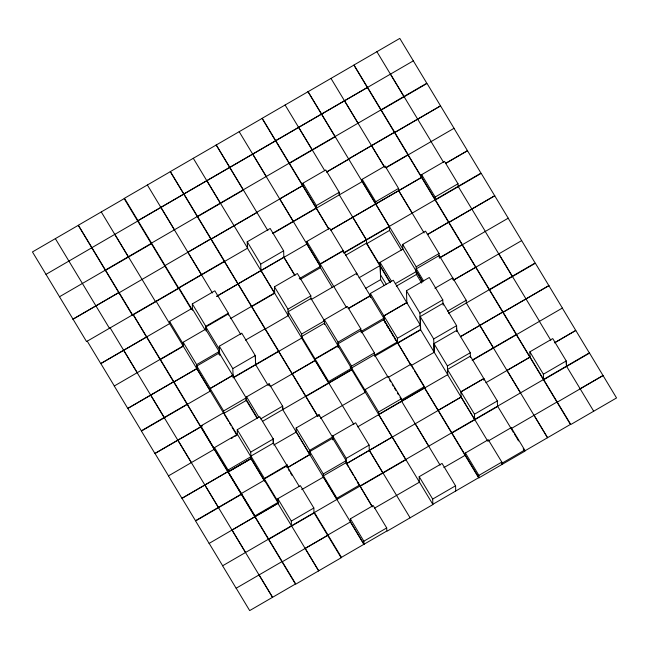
<?xml version="1.0" encoding="UTF-8"?>
<svg xmlns="http://www.w3.org/2000/svg" width="649" height="649" viewBox="0 0 649 649"><rect width="100%" height="100%" fill="white"/><g stroke="black" fill="none" stroke-linecap="round" stroke-linejoin="round"><path stroke-width="0.97" d="M138.01 220.636L183.764 194.075M229.681 167.369L183.927 193.937L197.45 216.377L289.105 163.24M229.819 167.353L275.574 140.784M321.49 114.078L275.736 140.646L289.259 163.094L380.906 109.941M321.628 114.054L367.375 87.493L275.711 140.736L262.188 118.288L353.892 65.111L407.921 154.77L385.912 167.539M413.332 60.852L367.521 87.437L353.989 64.989L399.8 38.405L426.815 83.226L381.068 109.795L367.537 87.355M137.994 220.725L183.805 194.132M275.614 140.849L183.902 194.019L170.379 171.579L262.091 118.402L316.12 208.069L272.913 233.153M45.974 274.381L91.785 247.788M91.89 247.675L137.702 221.082M151.485 243.115L197.296 216.523M59.465 296.771L105.284 270.179M243.432 190.052L197.612 216.644L224.692 261.442M335.233 136.769L289.422 163.353L316.501 208.159M302.953 185.801L302.913 183.213L325.766 169.949L339.232 192.299L339.322 194.854L366.279 239.716M210.787 238.905L187.877 252.201L201.458 274.616M279.687 198.918L302.596 185.622M348.643 158.891L394.397 132.323M165.008 265.563L210.82 238.97M256.817 212.272L302.629 185.687M348.618 158.981L394.43 132.388M73.013 319.13L118.767 292.561M211.16 239.002L256.915 212.434M326.666 171.953L348.724 159.143M394.779 132.42L440.525 105.852M72.996 319.211L118.808 292.626M211.144 239.083L256.955 212.499M326.755 171.985L348.764 159.208M394.754 132.501L440.566 105.917M164.935 266.147L119.124 292.74L105.6 270.292L151.412 243.708L178.426 288.529L132.672 315.098L119.148 292.65M247.48 248.218L247.261 241.769L270.154 228.464L283.629 250.814L283.848 257.264L294.784 275.403M316.469 208.118L316.379 205.563L339.232 192.299M328.848 228.902L316.363 208.183L362.247 181.59L362.166 179.319L385.076 166.022L398.559 188.405L398.648 190.684L424.105 232.926M247.366 241.696L247.594 248.153L224.554 261.466L238.078 283.913L306.936 244.008L306.847 241.452L329.692 228.188L343.183 250.571L343.248 252.372M272.994 233.413L316.258 208.297L328.71 228.959M386.001 167.807L408.059 155.006L462.088 244.665L440.087 257.434M260.947 270.552L260.72 264.111L283.629 250.814M192.461 310.254L192.315 303.902L214.843 290.825L228.326 313.207M453.976 128.299L480.99 173.121L435.236 199.689L421.712 177.242L421.647 174.654L444.5 161.39L457.991 183.772M233.113 377.588L278.478 351.247L224.449 261.588L133.159 314.465L146.682 336.912L169.649 323.583L169.567 321.401L192.039 308.364L205.068 329.854M375.698 201.758L398.567 188.413M146.544 336.961L100.79 363.529L114.321 385.977M216.725 296.277L237.94 283.962M283.848 257.264L238.102 283.824L251.625 306.271L274.527 292.975L261.003 270.536M375.657 203.973L330.755 230.046L421.59 177.445M375.795 203.948L421.55 177.38M445.401 163.483L467.458 150.673M146.585 337.026L100.773 363.618L87.242 341.171M216.815 296.309L237.972 284.027M421.745 177.299L408.164 154.884L454.049 128.299L427.042 83.47L381.231 110.062L408.302 154.86M445.498 163.516L467.499 150.738M205.522 329.148L205.757 326.204L192.315 303.902M210.365 391.031L196.85 368.6L196.647 364.624L219.167 351.555L205.628 329.205L205.482 326.479L228.391 313.183L228.391 315.065M301.761 338.032L274.689 293.243L274.47 286.793L297.372 273.505L310.863 295.879L287.953 309.175L288.27 315.657L265.311 328.978M219.549 354.184L219.386 349.349L206.001 327.153L205.457 327.218L228.359 313.921L240.811 334.576M223.816 413.478L183.302 346.242L183.164 342.25L205.628 329.205M435.236 199.689L435.146 197.045L458.048 183.748L458.08 186.417M299.213 278.705L320.428 266.398L320.33 263.827L343.183 250.571M332.345 287.491L320.411 267.696L320.29 264.151L343.199 250.855L370.206 295.684L370.263 297.201M160.076 359.416L114.265 386.009L127.788 408.448L173.599 381.863M169.567 321.401L183.059 343.783L183.132 345.966L160.23 359.27L146.706 336.823M230.306 318.691L251.471 306.417M343.435 252.988L435.081 199.835M183.302 346.242L160.392 359.53L187.464 404.335M274.689 293.243L251.788 306.539L278.859 351.336M344.441 252.753L389.408 226.663L389.538 230.427L401.382 250.076M300.106 279.484L320.411 267.696M345.406 255.39L366.612 243.083L390.495 282.704M390 282.493L366.636 243.724L389.538 230.427M219.735 355.384L219.305 346.217L241.777 333.172L255.26 355.555M402.794 248.875L402.696 244.405L425.541 231.141L439.032 253.524M310.96 299.676L333.813 286.412M173.916 381.977L196.882 368.648L196.785 366.028L219.257 352.991L232.634 375.195L233.129 375.146L210.26 388.378L210.373 391.039L187.326 404.359L200.857 426.807L202.569 425.736M333.781 286.534L356.723 273.302M173.559 381.799L127.812 408.367L141.336 430.806L187.09 404.246L133.053 314.578L86.544 341.569L32.45 251.934L78.261 225.341L132.291 315M427.358 234.524L448.564 222.218M245.444 340.125L264.995 328.865M427.448 234.565L448.605 222.282M173.94 381.888L196.85 368.6M448.946 222.315L494.7 195.747M384.257 285.649L380.63 279.638L380.03 262.399L402.932 249.102M448.921 222.396L494.733 195.811M358.978 277.804L380.136 265.522M365.395 288.481L380.63 279.638M233.161 377.012L232.796 368.608L255.325 355.53L255.633 364.519M324.581 323.786L324.435 319.77L347.345 306.474L360.828 328.856L360.925 331.534L383.827 318.237L370.344 295.855L348.286 308.656M416.342 271.233L416.187 266.796L439.089 253.508L439.154 257.069M370.49 297.153L370.368 293.486L393.302 280.246L420.284 325.019L397.439 338.291L397.602 342.867L420.503 329.57M301.607 334.057L324.476 320.825L310.985 298.451L288.132 311.707L301.607 334.057L301.769 338.048L278.721 351.36L292.245 373.808L315.211 360.479L315.163 359.181L338.015 345.917L351.498 368.299L351.547 369.597M421.639 283.045L416.463 274.454L416.309 268.816L439.219 255.519L466.225 300.292L466.331 303.002L493.345 347.823M210.26 391.104L210.171 388.605L233.048 375.146M348.205 308.453L370.206 295.684M301.655 338.113L301.598 336.515L324.5 323.21L337.967 345.56L338.024 347.15M233.186 377.848L278.624 351.474L317.572 416.114M395.298 283.686L416.423 271.485L422.572 281.828M439.308 258.164L462.218 244.868L516.247 334.527L472.196 360.114M396.304 286.152L416.463 274.454M406.874 303.318L406.436 290.752L429.289 277.488L442.78 299.87L442.91 303.74M337.959 342.218L360.836 328.865M406.761 302.588L383.916 315.852L384.103 320.476M383.892 315.933L406.801 302.637M246.336 400.514L246.596 396.863L269.124 383.786L282.607 406.169L282.786 409.576M434.935 288.229L452.742 277.91M223.759 413.51L223.637 410.947L246.166 397.869L232.723 375.568M315.114 360.446L315.057 358.856L337.967 345.56M361.063 332.815L383.908 319.551L410.931 365.395M200.906 426.774L200.882 425.939L223.735 412.675L237.218 435.057M200.711 426.855L154.965 453.424L168.489 475.871M223.718 413.445L246.669 400.214M475.701 267.25L453.643 280.052L475.741 267.315M521.658 240.609L475.847 267.201L462.315 244.754L508.224 218.186L481.209 173.364L435.398 199.949L462.469 244.754M200.752 426.92L154.941 453.513L141.417 431.066L187.228 404.473L241.258 494.132L195.503 520.701L181.98 498.262L227.734 471.693M270.049 386.658L292.147 373.921M420.447 329.595L419.927 313.134L442.78 299.87M483.903 380.314L483.846 378.57L460.895 391.801L461.171 397.058L438.213 410.387L424.689 387.94L447.737 374.643L420.666 329.838L420.203 316.574L443.113 303.278L456.596 325.66L456.799 331.347M332.564 438.7L332.507 437.077L319.024 414.695L296.171 427.959L309.662 450.341L309.873 454.649L363.911 544.308L386.812 531.02L386.707 527.937L373.216 505.555L350.371 518.819L363.854 541.201L363.959 544.276L341.066 557.58L314.002 512.678L313.84 508.005L300.39 485.687L277.821 498.7L277.983 503.373L255.025 516.693L228.156 472.042L228.083 470.022L250.903 456.701L237.404 434.311L237.25 429.711L259.714 416.674L273.261 439.016L273.416 443.608M260.606 418.946L282.672 406.144L282.737 409.608L309.743 454.43L296.277 431.966L296.171 427.959M410.038 517.837L432.948 504.541L351.628 369.606L351.563 366.133L374.473 352.845L374.562 355.417M466.225 300.292L447.615 311.106M241.606 493.394L264.403 480.163L277.861 502.504L255 515.866L214.568 449.424L214.503 447.607L237.404 434.311M301.631 338.064L328.637 382.894L328.654 381.563L351.498 368.299M374.546 355.198L397.399 341.934M231.344 438.481L233.04 437.499M234.735 436.509L236.431 435.528M214.243 449.311L168.432 475.904L181.963 498.343L227.775 471.758M262.423 421.396L305.638 396.312M351.685 369.573L305.793 396.166L292.269 373.719L315.179 360.422L328.694 382.861M374.587 356.269L397.439 343.021M448.556 313.313L489.232 289.705M420.666 329.838L397.764 343.134L410.768 364.714M434.157 352.22L433.694 338.956L456.596 325.66M411.312 365.492L434.246 352.253L433.946 343.613L456.799 330.349L470.282 352.732L447.404 365.947L447.737 374.643M273.132 438.927L273.286 443.51M228.156 472.042L251.001 458.778L250.733 452.093L273.261 439.016M365.209 392.02L365.127 389.595L387.98 376.331L401.463 398.705M388.07 377.507L410.922 364.243L424.414 386.626L424.454 387.842L378.7 414.411L378.618 411.985L365.127 389.595M460.36 336.685L502.724 312.088L460.392 336.742M273.756 445.036L296.317 432.023M228.115 471.782L251.017 458.486L264.516 480.893M503.105 312.177L548.851 285.609M251.049 458.543L228.091 471.872L228.083 470.022L214.503 447.607M320.355 418.297L365.298 392.28M503.08 312.266L548.892 285.674M332.823 439.495L332.702 436.014L355.644 422.775L369.094 445.1L369.281 450.333L382.805 472.772L369.338 450.301M474.606 419.473L447.591 374.651L447.445 369.484L470.347 356.179L497.329 400.952L497.515 406.177M309.662 450.341L332.507 437.077M346.306 463.8L346.16 460.66L332.677 438.278L309.768 451.574L323.259 473.957L323.364 477.031L336.945 499.446L336.904 498.229L323.413 475.847L346.266 462.583L372.25 506.853M287.199 465.025L286.817 465.244L273.432 443.04L250.968 456.085L264.435 478.435L287.199 465.025L287.353 467.726L309.873 454.649M378.618 411.985L401.528 398.689M250.96 458.519L264.468 480.925L264.362 478.921L287.28 465.649M401.561 399.889L424.414 386.626M309.808 454.414L287.385 467.661L287.304 465.203M357.656 426.864L424.584 388.061L478.613 477.721L432.867 504.289L432.68 499.065L419.189 476.674L442.042 463.41L455.525 485.793M472.269 360.365L516.385 334.762L570.422 424.422L524.668 450.99M438.107 410.501L346.412 463.686L346.25 458.372L369.103 445.109M460.993 391.834L483.846 378.57M543.562 379.454L530.038 357.007L529.884 351.831L552.737 338.575L566.228 360.949L566.472 366.158L566.228 360.949L543.383 374.222L543.562 379.454L589.316 352.886L562.302 308.056M323.259 473.957L346.16 460.66M277.95 503.316L255.049 516.612L268.572 539.059L359.797 486.19M392.183 437.028L346.469 463.654M506.966 370.441L529.876 357.145M554.579 342.745L575.793 330.438L554.668 342.786M301.712 489.614L323.453 477.064L323.413 475.847M485.817 382.732L529.917 357.21M530.014 357.088L516.49 334.649L562.383 308.056L535.368 263.234L489.557 289.819L516.628 334.624M543.408 379.6L451.761 432.745L438.237 410.306L461.139 397.01L474.662 419.441L474.476 414.216L497.329 400.952M264.362 478.921L277.821 501.263L277.902 503.348L291.474 525.755L291.312 521.082L313.84 508.005M336.904 498.229L359.749 484.965M268.418 539.205L222.607 565.79L236.131 588.237L281.942 561.645M451.607 432.891L359.96 486.044L357.364 481.736M405.933 459.719L360.122 486.304L372.088 506.163M497.734 406.42L451.923 433.013L478.994 477.81L524.749 451.25L524.708 450.025L511.217 427.65L488.364 440.906M465.503 455.42L465.422 452.994L488.267 439.73L501.815 462.08L501.839 464.538M327.518 535.222L350.476 521.901L350.371 518.819M419.319 481.931L419.189 476.674M443.884 467.588L465.13 455.338M511.12 428.632L556.931 402.039M305.127 548.405L328.037 535.109M580.117 388.8L603.026 375.503M282.258 561.766L328.078 535.174M374.514 508.175L419.457 482.158M557.248 402.161L603.067 375.568M432.68 499.065L455.59 485.768L455.712 491.017M363.854 541.201L386.707 527.937M478.994 477.81L478.913 475.384L501.815 462.088M501.855 463.289L524.708 450.025M387.193 531.109L410.103 517.813L383.024 473.007M508.135 218.161L535.141 262.991L489.395 289.559L475.863 267.112M390.447 74.059L403.962 96.49M404.132 96.766L431.204 141.555M458.308 186.661L485.371 231.45M498.773 253.816L512.288 276.255M512.459 276.523L539.53 321.32M566.634 366.417L593.697 411.215M376.899 51.701L403.913 96.523M431.066 141.587L443.518 162.25M485.225 231.458L512.239 276.287M539.4 321.352L550.814 340.295M529.884 351.831L543.383 374.222M421.647 174.654L435.146 197.045M344.53 100.765L358.053 123.196M371.553 145.595L384.549 167.174L330.982 78.407M398.705 190.652L412.22 213.091M479.879 325.36L493.394 347.791M507.031 370.417L520.547 392.848M534.046 415.255L547.569 437.686M493.483 348.059L547.513 437.718M470.225 352.764L470.452 357.526M402.696 244.405L416.187 266.796M416.309 268.816L423.602 280.912M362.166 179.319L375.747 201.725L375.771 204.037M308.08 91.696L422.653 281.828M497.596 406.185L511.177 428.6M511.696 429.46L513.335 432.307M514.292 433.767L515.931 436.615M516.361 437.215L518.519 440.914M523.191 448.662L524.749 451.25M307.999 91.696L335.014 136.525M362.174 181.59L389.181 226.42M406.436 290.752L419.927 313.134M420.203 316.574L433.694 338.956M433.946 343.613L447.404 365.947M447.445 369.484L474.476 414.216M298.645 127.35L312.161 149.789L285.098 104.992M312.331 150.057L324.784 170.719M339.395 194.854L339.176 192.331M352.813 217.245L366.336 239.684M380.03 262.399L391.469 281.268M474.833 419.716L487.797 441.239M386.212 284.23L380.517 274.778L380.079 262.366M370.368 293.486L397.439 338.291M302.913 183.213L316.379 205.563M465.422 452.994L478.913 475.384M384.07 320.428L397.602 342.867M411.855 366.401L413.413 368.981M414.443 370.701L424.835 387.932M383.908 320.565L383.827 318.237M384.468 321.49L385.506 323.21M386.544 324.93L388.102 327.51M389.651 330.098L390.69 331.817M392.247 334.397L393.286 336.117M394.324 337.845L395.882 340.425M306.847 241.452L320.33 263.827M320.29 264.151L346.323 307.22M387.964 377.069L374.481 354.687L351.571 367.983L365.119 390.341M389.627 380.087L390.666 381.807M392.223 384.395L393.262 386.114M394.3 387.834L395.858 390.422M397.407 393.002L398.445 394.722M400.003 397.302L401.041 399.03M252.729 154.056L266.244 176.496M279.743 198.894L293.267 221.325M306.896 243.951L320.419 266.39M415.23 423.716L428.746 446.147M239.181 131.698L293.21 221.358M293.356 221.593L320.363 266.414M401.682 401.358L440.111 465.13M324.435 319.77L338.015 342.185L338.137 347.215M324.395 320.833L324.541 324.524M351.563 366.133L338.072 343.743L360.925 330.479L374.408 352.861L374.497 355.441M323.413 320.346L324.451 322.066M216.271 144.995L267.85 230.573M283.994 257.247L294.922 275.387M350.127 366.993L351.166 368.713M216.19 144.987L243.205 189.808M378.7 414.646L405.706 459.476M274.47 286.793L287.953 309.175M247.261 241.769L260.72 264.111M301.598 336.515L315.057 358.856M315.163 359.181L328.654 381.563M206.836 180.641L220.352 203.072M220.522 203.348L247.585 248.137M328.865 383.137L353.835 424.446M193.288 158.283L220.295 203.105M247.456 248.178L274.47 292.999M332.848 436.006L332.937 438.619M346.25 458.372L332.702 436.014M317.921 416.285L305.955 396.425L351.774 369.841L351.717 368.21M346.988 464.514L348.537 467.093M349.576 468.821L353.729 475.709M354.768 477.429L356.325 480.017M357.201 481.874L358.24 483.602M160.92 207.347L174.443 229.778M350.444 521.845L363.959 544.276M147.372 184.989L201.401 274.649M201.547 274.876L212.434 292.959M255.714 364.77L268.167 385.433M219.305 346.217L232.796 368.608M246.596 396.863L259 417.453M299.311 486.474L286.899 465.868L286.947 467.256M178.97 287.88L191.942 309.403M245.598 398.437L257.572 418.305M288.383 469.438L289.422 471.158M290.452 472.878L292.009 475.449M178.637 288.172L191.56 309.622M257.247 418.491L246.247 400.368L246.166 397.869M237.25 429.711L250.733 452.093M277.821 498.7L291.312 521.082M183.164 342.25L196.647 364.624M196.785 366.028L210.26 388.378M210.171 388.605L223.637 410.947M305.192 548.381L318.708 570.82M156.068 301.168L183.132 345.966M224.278 414.37L228.48 421.225M229.47 422.978L231.076 425.525M232.058 427.285L236.268 434.14M291.644 526.023L318.651 570.852M114.816 234.289L128.34 256.728M128.502 256.996L155.573 301.793M101.268 211.931L128.283 256.761M200.882 425.939L214.405 449.165L200.874 426.718M255.049 515.833L255.025 516.693M123.699 350.233L137.215 372.672M150.714 395.071L164.238 417.502M177.867 440.127L191.39 462.567M204.889 484.965L218.405 507.396M245.557 552.453L232.042 530.022L254.887 516.75L209.116 543.4L195.584 520.96L241.396 494.368L295.433 584.027L249.678 610.595L236.155 588.148M259.056 574.86L272.58 597.291M110.152 327.875L164.181 417.534M164.319 417.769L218.356 507.429M218.494 507.664L272.523 597.323M55.36 238.637L109.438 328.264M209.132 543.318L222.656 565.758M511.217 427.65L511.258 428.867M456.588 328.321L456.685 331.16M452.702 277.902L452.807 279.711M443.113 303.278L443.178 305.176M416.334 271.477L416.439 274.3M401.52 398.681L401.544 401.139M370.482 293.421L370.603 296.22M366.498 239.952L366.636 243.724M356.682 273.237L356.78 274.819M332.677 438.278L332.726 439.819M319.024 414.695L319.081 416.317M310.766 295.725L310.96 298.645M269.124 383.786L269.181 385.506M255.317 355.522L255.576 364.543M241.582 493.354L241.623 494.384M219.2 354.427L219.094 351.433L219.143 354.459M206.001 327.153L206.139 331.014M205.757 326.204L205.855 328.986M170.281 171.693L124.47 198.278L178.556 287.921L224.311 261.352L170.281 171.693M124.178 198.635L78.367 225.227L105.438 270.033L151.185 243.464L124.178 198.635M314.546 512.726L268.735 539.319L295.806 584.124L341.561 557.556L314.546 512.726M589.535 353.121L543.724 379.714L570.796 424.519L616.55 397.951L589.535 353.121"/></g></svg>
